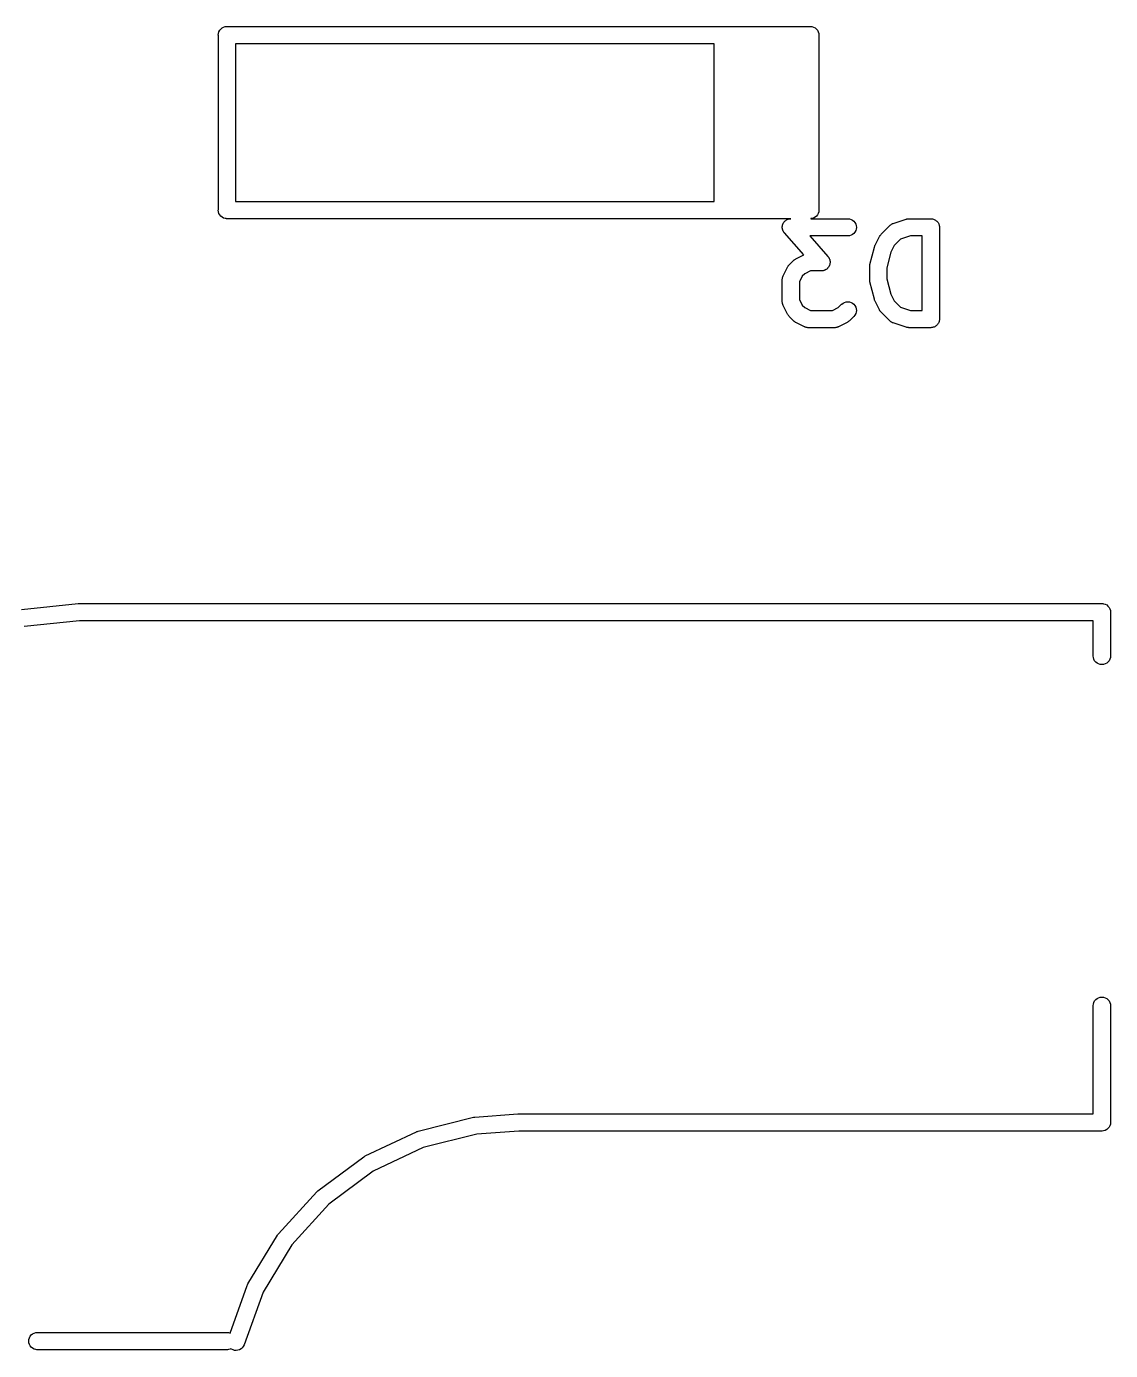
# Model space of a CAD drawing. Extents: x -13 to 127, y -89 to 15.
# Drawn here: x -4.29 to 5.16, y -75.65 to -64.11 of the extents above; entities that cross this region are included whole.
import ezdxf

# ---------------------------------------------------------------- set-up
doc = ezdxf.new("R2010")
doc.units = 0
doc.layers.add('BLACK', color=7, linetype='CONTINUOUS')

msp = doc.modelspace()

# ---------------------------------------------------------------- linework, layer by layer
at = {"layer": 'BLACK', "linetype": 'CONTINUOUS'}
for p, q in [((-2.59329, -64.1347), (-2.58187, -64.1253)), ((-2.58187, -64.1253), (-2.56884, -64.1184)), ((-2.56884, -64.1184), (-2.5547, -64.1141)), ((-2.5547, -64.1141), (-2.54367, -64.113)), ((-2.54367, -64.113), (-2.54, -64.1126)), ((-2.54, -64.1126), (-2.53632, -64.113)), ((-2.53632, -64.113), (1.77432, -64.113)), ((1.77432, -64.113), (1.778, -64.1126)), ((1.778, -64.1126), (1.78167, -64.113)), ((1.78167, -64.113), (1.90132, -64.113)), ((1.90132, -64.113), (1.905, -64.1126)), ((1.905, -64.1126), (1.90867, -64.113)), ((1.90867, -64.113), (2.02832, -64.113)), ((2.02832, -64.113), (2.032, -64.1126)), ((2.032, -64.1126), (2.03567, -64.113)), ((2.03567, -64.113), (2.15532, -64.113)), ((2.15532, -64.113), (2.159, -64.1126)), ((2.159, -64.1126), (2.16267, -64.113)), ((2.16267, -64.113), (2.28232, -64.113)), ((2.28232, -64.113), (2.286, -64.1126)), ((2.286, -64.1126), (2.28967, -64.113)), ((2.28967, -64.113), (2.40932, -64.113)), ((2.40932, -64.113), (2.413, -64.1126)), ((2.413, -64.1126), (2.41667, -64.113)), ((2.41667, -64.113), (2.53632, -64.113)), ((2.53632, -64.113), (2.54, -64.1126)), ((2.54, -64.1126), (2.54367, -64.113)), ((2.54367, -64.113), (2.5547, -64.1141)), ((2.5547, -64.1141), (2.56884, -64.1184)), ((2.56884, -64.1184), (2.58187, -64.1253)), ((2.58187, -64.1253), (2.59329, -64.1347)), ((-2.61536, -64.188), (-2.61391, -64.1733)), ((-2.615, -64.1917), (-2.61536, -64.188)), ((-2.615, -65.7083), (-2.615, -64.1917)), ((-2.61391, -64.1733), (-2.60962, -64.1592)), ((-2.60962, -64.1592), (-2.60266, -64.1461)), ((-2.60266, -64.1461), (-2.59329, -64.1347)), ((2.59329, -64.1347), (2.60266, -64.1461)), ((2.60266, -64.1461), (2.60962, -64.1592)), ((2.60962, -64.1592), (2.61391, -64.1733)), ((2.61391, -64.1733), (2.61536, -64.188)), ((2.61536, -64.188), (2.615, -64.1917)), ((2.615, -64.1917), (2.615, -65.7083)), ((-2.465, -64.263), (-2.465, -65.637)), ((1.703, -64.263), (-2.465, -64.263)), ((1.703, -65.637), (1.703, -64.263)), ((-2.61536, -65.712), (-2.615, -65.7083)), ((-2.61391, -65.7267), (-2.61536, -65.712)), ((-2.60962, -65.7408), (-2.61391, -65.7267)), ((-2.60266, -65.7539), (-2.60962, -65.7408)), ((-2.465, -65.637), (1.703, -65.637)), ((2.60962, -65.7408), (2.60266, -65.7539)), ((2.61391, -65.7267), (2.60962, -65.7408)), ((2.61536, -65.712), (2.61391, -65.7267)), ((2.615, -65.7083), (2.61536, -65.712)), ((-2.59329, -65.7653), (-2.60266, -65.7539)), ((-2.58187, -65.7747), (-2.59329, -65.7653)), ((-2.56884, -65.7816), (-2.58187, -65.7747)), ((-2.5547, -65.7859), (-2.56884, -65.7816)), ((-2.54588, -65.7868), (-2.5547, -65.7859)), ((-2.54463, -65.7869), (-2.54588, -65.7868)), ((-2.54367, -65.787), (-2.54463, -65.7869)), ((-2.54, -65.7874), (-2.54367, -65.787)), ((-2.53632, -65.787), (-2.54, -65.7874)), ((1.77432, -65.787), (-2.53632, -65.787)), ((1.778, -65.7874), (1.77432, -65.787)), ((1.78167, -65.787), (1.778, -65.7874)), ((1.90132, -65.787), (1.78167, -65.787)), ((1.905, -65.7874), (1.90132, -65.787)), ((1.90867, -65.787), (1.905, -65.7874)), ((2.02832, -65.787), (1.90867, -65.787)), ((2.032, -65.7874), (2.02832, -65.787)), ((2.03567, -65.787), (2.032, -65.7874)), ((2.15532, -65.787), (2.03567, -65.787)), ((2.159, -65.7874), (2.15532, -65.787)), ((2.16267, -65.787), (2.159, -65.7874)), ((2.28232, -65.787), (2.16267, -65.787)), ((2.286, -65.7874), (2.28232, -65.787)), ((2.28967, -65.787), (2.286, -65.7874)), ((2.37045, -65.787), (2.28967, -65.787)), ((2.29643, -65.8614), (2.2967, -65.8588)), ((2.29686, -65.8661), (2.29643, -65.8614)), ((2.29665, -65.8561), (2.29747, -65.8515)), ((2.2967, -65.8588), (2.29665, -65.8561)), ((2.29747, -65.8515), (2.29796, -65.8468)), ((2.29796, -65.8468), (2.29874, -65.8443)), ((2.29874, -65.8443), (2.2992, -65.8417)), ((2.2992, -65.8417), (2.3009, -65.8373)), ((2.3009, -65.8373), (2.30229, -65.8328)), ((2.30229, -65.8328), (2.30354, -65.8305)), ((2.30354, -65.8305), (2.30449, -65.8281)), ((2.30449, -65.8281), (2.30701, -65.8241)), ((2.30701, -65.8241), (2.30925, -65.82)), ((2.30925, -65.82), (2.31093, -65.8179)), ((2.31093, -65.8179), (2.31234, -65.8157)), ((2.31234, -65.8157), (2.31558, -65.8123)), ((2.31558, -65.8123), (2.31858, -65.8087)), ((2.31858, -65.8087), (2.32062, -65.807)), ((2.32062, -65.807), (2.32244, -65.8051)), ((2.32244, -65.8051), (2.32628, -65.8024)), ((2.32628, -65.8024), (2.32992, -65.7994)), ((2.32992, -65.7994), (2.33225, -65.7982)), ((2.33225, -65.7982), (2.3344, -65.7967)), ((2.3344, -65.7967), (2.33869, -65.7948)), ((2.33869, -65.7948), (2.34285, -65.7926)), ((2.34285, -65.7926), (2.34537, -65.7918)), ((2.34537, -65.7918), (2.34777, -65.7907)), ((2.34777, -65.7907), (2.35236, -65.7897)), ((2.35236, -65.7897), (2.35686, -65.7883)), ((2.35686, -65.7883), (2.35948, -65.7881)), ((2.35948, -65.7881), (2.36205, -65.7875)), ((2.36205, -65.7875), (2.36675, -65.7874)), ((2.36675, -65.7874), (2.37045, -65.787)), ((2.54588, -65.7868), (2.54465, -65.7869)), ((2.54465, -65.7869), (2.86667, -65.7869)), ((2.5547, -65.7859), (2.54588, -65.7868)), ((2.56884, -65.7816), (2.5547, -65.7859)), ((2.58187, -65.7747), (2.56884, -65.7816)), ((2.59329, -65.7653), (2.58187, -65.7747)), ((2.60266, -65.7539), (2.59329, -65.7653)), ((2.86667, -65.7869), (2.86771, -65.7869)), ((2.86771, -65.7869), (2.88226, -65.7885)), ((2.88226, -65.7885), (2.89621, -65.793)), ((2.89621, -65.793), (2.90904, -65.8)), ((2.90904, -65.8), (2.92025, -65.8094)), ((2.92025, -65.8094), (2.92942, -65.8208)), ((2.92942, -65.8208), (2.9362, -65.8338)), ((2.9362, -65.8338), (2.94034, -65.8478)), ((2.94166, -65.8624), (2.94013, -65.877)), ((2.94034, -65.8478), (2.94166, -65.8624)), ((3.15649, -65.9232), (3.23268, -65.847)), ((3.23268, -65.847), (3.23343, -65.8462)), ((3.23343, -65.8462), (3.23515, -65.8449)), ((3.23515, -65.8449), (3.23667, -65.8433)), ((3.23667, -65.8433), (3.24086, -65.8403)), ((3.24086, -65.8403), (3.24487, -65.8371)), ((3.24487, -65.8371), (3.24682, -65.8361)), ((3.24682, -65.8361), (3.24863, -65.8348)), ((3.24863, -65.8348), (3.25331, -65.8327)), ((3.25331, -65.8327), (3.25786, -65.8304)), ((3.25786, -65.8304), (3.25998, -65.8297)), ((3.25998, -65.8297), (3.262, -65.8288)), ((3.262, -65.8288), (3.37628, -65.7908)), ((3.37628, -65.7908), (3.37728, -65.7904)), ((3.37728, -65.7904), (3.3814, -65.7895)), ((3.3814, -65.7895), (3.38543, -65.7883)), ((3.38543, -65.7883), (3.38854, -65.788)), ((3.38854, -65.788), (3.39159, -65.7874)), ((3.39159, -65.7874), (3.3958, -65.7873)), ((3.3958, -65.7873), (3.4, -65.7869)), ((3.4, -65.7869), (3.59048, -65.7869)), ((3.59048, -65.7869), (3.59098, -65.7869)), ((3.59098, -65.7869), (3.591, -65.7869)), ((3.591, -65.7869), (3.59101, -65.7869)), ((3.59101, -65.7869), (3.59152, -65.7869)), ((3.59152, -65.7869), (3.59857, -65.7877)), ((3.59857, -65.7877), (3.60556, -65.7884)), ((3.60556, -65.7884), (3.60581, -65.7885)), ((3.60581, -65.7885), (3.60607, -65.7885)), ((3.60607, -65.7885), (3.61276, -65.7907)), ((3.61276, -65.7907), (3.61954, -65.7928)), ((3.61954, -65.7928), (3.61977, -65.7929)), ((3.61977, -65.7929), (3.62002, -65.793)), ((3.62002, -65.793), (3.62623, -65.7964)), ((3.62623, -65.7964), (3.63241, -65.7997)), ((3.63241, -65.7997), (3.63261, -65.7999)), ((3.63261, -65.7999), (3.63285, -65.8)), ((3.63285, -65.8), (3.63827, -65.8046)), ((3.63827, -65.8046), (3.64369, -65.8091)), ((3.64369, -65.8091), (3.64386, -65.8093)), ((3.64386, -65.8093), (3.64406, -65.8094)), ((3.64406, -65.8094), (3.64845, -65.8149)), ((3.64845, -65.8149), (3.65294, -65.8204)), ((3.65294, -65.8204), (3.65307, -65.8206)), ((3.65307, -65.8206), (3.65323, -65.8208)), ((3.65323, -65.8208), (3.65647, -65.827)), ((3.65647, -65.827), (3.65982, -65.8333)), ((3.65982, -65.8333), (3.65989, -65.8336)), ((3.65989, -65.8336), (3.66002, -65.8338)), ((3.66002, -65.8338), (3.66201, -65.8406)), ((3.66201, -65.8406), (3.66405, -65.8473)), ((3.66405, -65.8473), (3.66407, -65.8476)), ((3.66407, -65.8476), (3.66415, -65.8478)), ((3.66415, -65.8478), (3.66479, -65.8549)), ((3.66479, -65.8549), (3.66548, -65.8619)), ((3.66548, -65.8619), (3.66548, -66.6619)), ((2.29695, -65.8708), (2.29686, -65.8661)), ((2.29752, -65.8733), (2.29695, -65.8708)), ((2.29776, -65.876), (2.29752, -65.8733)), ((2.29908, -65.8805), (2.29776, -65.876)), ((2.30009, -65.8851), (2.29908, -65.8805)), ((2.30114, -65.8875), (2.30009, -65.8851)), ((2.30189, -65.89), (2.30114, -65.8875)), ((2.30407, -65.8942), (2.30189, -65.89)), ((2.30595, -65.8985), (2.30407, -65.8942)), ((2.30745, -65.9006), (2.30595, -65.8985)), ((2.30867, -65.903), (2.30745, -65.9006)), ((2.31162, -65.9066), (2.30867, -65.903)), ((2.3143, -65.9105), (2.31162, -65.9066)), ((2.31499, -65.9113), (2.3143, -65.9105)), ((2.48294, -66.1032), (2.31499, -65.9113)), ((2.86667, -65.9369), (2.53671, -65.9369)), ((2.53671, -65.9369), (2.69454, -66.1173)), ((2.88123, -65.9355), (2.86667, -65.9369)), ((2.89525, -65.9312), (2.88123, -65.9355)), ((2.90817, -65.9244), (2.89525, -65.9312)), ((2.91951, -65.9151), (2.90817, -65.9244)), ((2.92884, -65.9038), (2.91951, -65.9151)), ((2.93581, -65.891), (2.92884, -65.9038)), ((2.94013, -65.877), (2.93581, -65.891)), ((3.10435, -66.0188), (3.14244, -65.9426)), ((3.14244, -65.9426), (3.14291, -65.9417)), ((3.14291, -65.9417), (3.14521, -65.9382)), ((3.14521, -65.9382), (3.1472, -65.9345)), ((3.1472, -65.9345), (3.14918, -65.9321)), ((3.14918, -65.9321), (3.15088, -65.9294)), ((3.15088, -65.9294), (3.15381, -65.9264)), ((3.15381, -65.9264), (3.15649, -65.9232)), ((3.32623, -65.9656), (3.27116, -66.0206)), ((3.41217, -65.9369), (3.32623, -65.9656)), ((3.51548, -65.9369), (3.41217, -65.9369)), ((3.51548, -66.5869), (3.51548, -65.9369)), ((3.06057, -66.1866), (3.09867, -66.0342)), ((3.09867, -66.0342), (3.09893, -66.0332)), ((3.09893, -66.0332), (3.09905, -66.0329)), ((3.09905, -66.0329), (3.09911, -66.0325)), ((3.09911, -66.0325), (3.10161, -66.026)), ((3.10161, -66.026), (3.10404, -66.0195)), ((3.10404, -66.0195), (3.10422, -66.0192)), ((3.10422, -66.0192), (3.10435, -66.0188)), ((3.24219, -66.0786), (3.20833, -66.214)), ((3.27116, -66.0206), (3.24219, -66.0786)), ((2.30435, -66.2855), (2.34244, -66.2093)), ((2.34244, -66.2093), (2.34292, -66.2084)), ((2.34292, -66.2084), (2.34521, -66.2048)), ((2.34521, -66.2048), (2.3472, -66.2011)), ((2.3472, -66.2011), (2.34918, -66.1987)), ((2.34918, -66.1987), (2.35088, -66.1961)), ((2.35088, -66.1961), (2.35382, -66.1931)), ((2.35382, -66.1931), (2.35649, -66.1898)), ((2.35649, -66.1898), (2.39459, -66.1517)), ((2.39459, -66.1517), (2.39533, -66.151)), ((2.39533, -66.151), (2.39862, -66.1484)), ((2.39862, -66.1484), (2.40169, -66.1455)), ((2.40169, -66.1455), (2.40433, -66.1438)), ((2.40433, -66.1438), (2.40677, -66.1419)), ((2.40677, -66.1419), (2.41051, -66.1399)), ((2.41051, -66.1399), (2.41408, -66.1377)), ((2.41408, -66.1377), (2.48294, -66.1032)), ((2.69454, -66.1173), (2.69522, -66.1181)), ((2.69522, -66.1181), (2.69791, -66.1219)), ((2.69791, -66.1219), (2.70085, -66.1256)), ((2.70027, -66.2086), (2.6986, -66.2106)), ((2.70251, -66.2045), (2.70027, -66.2086)), ((2.70085, -66.1256), (2.70207, -66.1279)), ((2.70207, -66.1279), (2.70357, -66.1301)), ((2.70503, -66.2005), (2.70251, -66.2045)), ((2.70357, -66.1301), (2.70546, -66.1344)), ((2.70598, -66.198), (2.70503, -66.2005)), ((2.70546, -66.1344), (2.70763, -66.1386)), ((2.70723, -66.1957), (2.70598, -66.198)), ((2.70863, -66.1912), (2.70723, -66.1957)), ((2.70763, -66.1386), (2.70838, -66.1411)), ((2.70838, -66.1411), (2.70943, -66.1435)), ((2.71033, -66.1869), (2.70863, -66.1912)), ((2.70943, -66.1435), (2.71044, -66.1481)), ((2.71078, -66.1843), (2.71033, -66.1869)), ((2.71044, -66.1481), (2.71177, -66.1526)), ((2.71156, -66.1817), (2.71078, -66.1843)), ((2.71205, -66.1771), (2.71156, -66.1817)), ((2.71177, -66.1526), (2.712, -66.1552)), ((2.712, -66.1552), (2.71257, -66.1578)), ((2.71287, -66.1724), (2.71205, -66.1771)), ((2.71257, -66.1578), (2.71267, -66.1625)), ((2.71267, -66.1625), (2.71309, -66.1672)), ((2.71309, -66.1672), (2.71282, -66.1698)), ((2.71282, -66.1698), (2.71287, -66.1724)), ((3.05833, -66.2048), (3.05834, -66.2037)), ((3.05833, -66.319), (3.05833, -66.2048)), ((3.05834, -66.2037), (3.05849, -66.2024)), ((3.05842, -66.201), (3.05931, -66.1951)), ((3.05849, -66.2024), (3.05842, -66.201)), ((3.05931, -66.1951), (3.05997, -66.1892)), ((3.05997, -66.1892), (3.06038, -66.1879)), ((3.06038, -66.1879), (3.06057, -66.1866)), ((2.29643, -66.318), (2.29668, -66.3158)), ((2.29643, -66.319), (2.29643, -66.318)), ((2.29643, -66.5095), (2.29643, -66.319)), ((2.29663, -66.3136), (2.2975, -66.3085)), ((2.29668, -66.3158), (2.29663, -66.3136)), ((2.2975, -66.3085), (2.29807, -66.3035)), ((2.29807, -66.3035), (2.29873, -66.3014)), ((2.29873, -66.3014), (2.29911, -66.2992)), ((2.29911, -66.2992), (2.30095, -66.2944)), ((2.30095, -66.2944), (2.30249, -66.2895)), ((2.30249, -66.2895), (2.30356, -66.2876)), ((2.30356, -66.2876), (2.30435, -66.2855)), ((2.47116, -66.2873), (2.44643, -66.3368)), ((2.49205, -66.2664), (2.47116, -66.2873)), ((2.54151, -66.2417), (2.49205, -66.2664)), ((2.63809, -66.2417), (2.54151, -66.2417)), ((2.64278, -66.2412), (2.63809, -66.2417)), ((2.64748, -66.2411), (2.64278, -66.2412)), ((2.65004, -66.2405), (2.64748, -66.2411)), ((2.65266, -66.2402), (2.65004, -66.2405)), ((2.65716, -66.2389), (2.65266, -66.2402)), ((2.66175, -66.2378), (2.65716, -66.2389)), ((2.66416, -66.2368), (2.66175, -66.2378)), ((2.66667, -66.236), (2.66416, -66.2368)), ((2.67083, -66.2338), (2.66667, -66.236)), ((2.67512, -66.2319), (2.67083, -66.2338)), ((2.67727, -66.2304), (2.67512, -66.2319)), ((2.6796, -66.2291), (2.67727, -66.2304)), ((2.68325, -66.2262), (2.6796, -66.2291)), ((2.68709, -66.2235), (2.68325, -66.2262)), ((2.6889, -66.2215), (2.68709, -66.2235)), ((2.69094, -66.2199), (2.6889, -66.2215)), ((2.69394, -66.2163), (2.69094, -66.2199)), ((2.69718, -66.2129), (2.69394, -66.2163)), ((2.6986, -66.2106), (2.69718, -66.2129)), ((3.05846, -66.3204), (3.05833, -66.319)), ((3.05838, -66.3217), (3.05846, -66.3204)), ((3.05917, -66.3276), (3.05838, -66.3217)), ((3.20833, -66.214), (3.20833, -66.3098)), ((3.20833, -66.3098), (3.24219, -66.4453)), ((2.44643, -66.3368), (2.44643, -66.4918)), ((3.05976, -66.3336), (3.05917, -66.3276)), ((3.06015, -66.3349), (3.05976, -66.3336)), ((3.06032, -66.3362), (3.06015, -66.3349)), ((3.06057, -66.3372), (3.06032, -66.3362)), ((3.09867, -66.4896), (3.06057, -66.3372)), ((2.29664, -66.5117), (2.29643, -66.5095)), ((2.29656, -66.5139), (2.29664, -66.5117)), ((2.29736, -66.519), (2.29656, -66.5139)), ((2.29786, -66.5241), (2.29736, -66.519)), ((2.29849, -66.5262), (2.29786, -66.5241)), ((2.29884, -66.5284), (2.29849, -66.5262)), ((2.30061, -66.5332), (2.29884, -66.5284)), ((2.30209, -66.5381), (2.30061, -66.5332)), ((2.30312, -66.54), (2.30209, -66.5381)), ((2.30388, -66.5421), (2.30312, -66.54)), ((2.30435, -66.5431), (2.30388, -66.5421)), ((2.34244, -66.6193), (2.30435, -66.5431)), ((2.44643, -66.4918), (2.47116, -66.5413)), ((2.47116, -66.5413), (2.49205, -66.5622)), ((2.78414, -66.5622), (2.81363, -66.5327)), ((2.81363, -66.5327), (2.81438, -66.5319)), ((2.81438, -66.5319), (2.82582, -66.5228)), ((2.82582, -66.5228), (2.83881, -66.5161)), ((2.83881, -66.5161), (2.85287, -66.512)), ((2.85287, -66.512), (2.86745, -66.5107)), ((2.86745, -66.5107), (2.882, -66.5123)), ((2.882, -66.5123), (2.89597, -66.5167)), ((2.89597, -66.5167), (2.90882, -66.5237)), ((2.90882, -66.5237), (2.92007, -66.5331)), ((2.92007, -66.5331), (2.92928, -66.5444)), ((2.92928, -66.5444), (2.93611, -66.5574)), ((3.09878, -66.4899), (3.09867, -66.4896)), ((3.09884, -66.4903), (3.09878, -66.4899)), ((3.10124, -66.4968), (3.09884, -66.4903)), ((3.10359, -66.5034), (3.10124, -66.4968)), ((3.10376, -66.5037), (3.10359, -66.5034)), ((3.10388, -66.504), (3.10376, -66.5037)), ((3.10435, -66.505), (3.10388, -66.504)), ((3.14244, -66.5812), (3.10435, -66.505)), ((3.24219, -66.4453), (3.27116, -66.5032)), ((3.27116, -66.5032), (3.32623, -66.5583)), ((2.34469, -66.6228), (2.34244, -66.6193)), ((2.34662, -66.6266), (2.34469, -66.6228)), ((2.34857, -66.629), (2.34662, -66.6266)), ((2.35023, -66.6316), (2.34857, -66.629)), ((2.35313, -66.6347), (2.35023, -66.6316)), ((2.35575, -66.638), (2.35313, -66.6347)), ((2.35649, -66.6387), (2.35575, -66.638)), ((2.39459, -66.6768), (2.35649, -66.6387)), ((2.49205, -66.5622), (2.54151, -66.5869)), ((2.54151, -66.5869), (2.73467, -66.5869)), ((2.73467, -66.5869), (2.78414, -66.5622)), ((2.9197, -66.6387), (2.8816, -66.6768)), ((2.92899, -66.6274), (2.9197, -66.6387)), ((2.93591, -66.6145), (2.92899, -66.6274)), ((2.94019, -66.6005), (2.93591, -66.6145)), ((2.93611, -66.5574), (2.94029, -66.5714)), ((2.94167, -66.586), (2.94019, -66.6005)), ((2.94029, -66.5714), (2.94167, -66.586)), ((3.14468, -66.5847), (3.14244, -66.5812)), ((3.14662, -66.5885), (3.14468, -66.5847)), ((3.14857, -66.5909), (3.14662, -66.5885)), ((3.15023, -66.5936), (3.14857, -66.5909)), ((3.15313, -66.5966), (3.15023, -66.5936)), ((3.15575, -66.5999), (3.15313, -66.5966)), ((3.15649, -66.6007), (3.15575, -66.5999)), ((3.23268, -66.6768), (3.15649, -66.6007)), ((3.32623, -66.5583), (3.41217, -66.5869)), ((3.41217, -66.5869), (3.51548, -66.5869)), ((3.66468, -66.67), (3.66394, -66.677)), ((3.66547, -66.663), (3.66468, -66.67)), ((3.66548, -66.6619), (3.66547, -66.6624)), ((3.66547, -66.6624), (3.66547, -66.6624)), ((3.66547, -66.6624), (3.66547, -66.6624)), ((3.66547, -66.6624), (3.66547, -66.663)), ((2.39784, -66.6795), (2.39459, -66.6768)), ((2.40086, -66.6825), (2.39784, -66.6795)), ((2.40348, -66.6842), (2.40086, -66.6825)), ((2.4059, -66.6861), (2.40348, -66.6842)), ((2.40961, -66.6881), (2.4059, -66.6861)), ((2.41315, -66.6904), (2.40961, -66.6881)), ((2.41408, -66.6909), (2.41315, -66.6904)), ((2.49027, -66.729), (2.41408, -66.6909)), ((2.49233, -66.7298), (2.49027, -66.729)), ((2.49426, -66.7308), (2.49233, -66.7298)), ((2.49914, -66.7324), (2.49426, -66.7308)), ((2.50394, -66.7342), (2.49914, -66.7324)), ((2.50612, -66.7346), (2.50394, -66.7342)), ((2.50822, -66.7353), (2.50612, -66.7346)), ((2.5133, -66.7358), (2.50822, -66.7353)), ((2.51836, -66.7367), (2.5133, -66.7358)), ((2.52057, -66.7367), (2.51836, -66.7367)), ((2.52276, -66.7369), (2.52057, -66.7367)), ((2.52381, -66.7369), (2.52276, -66.7369)), ((2.75238, -66.7369), (2.52381, -66.7369)), ((2.75457, -66.7367), (2.75238, -66.7369)), ((2.75678, -66.7368), (2.75457, -66.7367)), ((2.76185, -66.736), (2.75678, -66.7368)), ((2.76695, -66.7355), (2.76185, -66.736)), ((2.76906, -66.7348), (2.76695, -66.7355)), ((2.77124, -66.7345), (2.76906, -66.7348)), ((2.77605, -66.7327), (2.77124, -66.7345)), ((2.78096, -66.7312), (2.77605, -66.7327)), ((2.78291, -66.7302), (2.78096, -66.7312)), ((2.78498, -66.7294), (2.78291, -66.7302)), ((2.78592, -66.729), (2.78498, -66.7294)), ((2.86211, -66.6909), (2.78592, -66.729)), ((2.86568, -66.6886), (2.86211, -66.6909)), ((2.86942, -66.6867), (2.86568, -66.6886)), ((2.87186, -66.6848), (2.86942, -66.6867)), ((2.8745, -66.6831), (2.87186, -66.6848)), ((2.87757, -66.6802), (2.8745, -66.6831)), ((2.88086, -66.6776), (2.87757, -66.6802)), ((2.8816, -66.6768), (2.88086, -66.6776)), ((3.23439, -66.6782), (3.23268, -66.6768)), ((3.23588, -66.6799), (3.23439, -66.6782)), ((3.24003, -66.6829), (3.23588, -66.6799)), ((3.24399, -66.6861), (3.24003, -66.6829)), ((3.24594, -66.6872), (3.24399, -66.6861)), ((3.24772, -66.6885), (3.24594, -66.6872)), ((3.25237, -66.6906), (3.24772, -66.6885)), ((3.25689, -66.693), (3.25237, -66.6906)), ((3.259, -66.6937), (3.25689, -66.693)), ((3.26101, -66.6946), (3.259, -66.6937)), ((3.262, -66.695), (3.26101, -66.6946)), ((3.37628, -66.7331), (3.262, -66.695)), ((3.38039, -66.734), (3.37628, -66.7331)), ((3.38441, -66.7353), (3.38039, -66.734)), ((3.38751, -66.7356), (3.38441, -66.7353)), ((3.39055, -66.7363), (3.38751, -66.7356)), ((3.39476, -66.7364), (3.39055, -66.7363)), ((3.39895, -66.7369), (3.39476, -66.7364)), ((3.4, -66.7369), (3.39895, -66.7369)), ((3.59048, -66.7369), (3.4, -66.7369)), ((3.59751, -66.7362), (3.59048, -66.7369)), ((3.60453, -66.7356), (3.59751, -66.7362)), ((3.60478, -66.7355), (3.60453, -66.7356)), ((3.60504, -66.7355), (3.60478, -66.7355)), ((3.61179, -66.7334), (3.60504, -66.7355)), ((3.61857, -66.7314), (3.61179, -66.7334)), ((3.6188, -66.7313), (3.61857, -66.7314)), ((3.61906, -66.7312), (3.6188, -66.7313)), ((3.6253, -66.7279), (3.61906, -66.7312)), ((3.63154, -66.7247), (3.6253, -66.7279)), ((3.63175, -66.7245), (3.63154, -66.7247)), ((3.63198, -66.7244), (3.63175, -66.7245)), ((3.63749, -66.7199), (3.63198, -66.7244)), ((3.64295, -66.7155), (3.63749, -66.7199)), ((3.64312, -66.7153), (3.64295, -66.7155)), ((3.64332, -66.7151), (3.64312, -66.7153)), ((3.64781, -66.7097), (3.64332, -66.7151)), ((3.65236, -66.7043), (3.64781, -66.7097)), ((3.65249, -66.704), (3.65236, -66.7043)), ((3.65265, -66.7038), (3.65249, -66.704)), ((3.656, -66.6977), (3.65265, -66.7038)), ((3.65941, -66.6915), (3.656, -66.6977)), ((3.65949, -66.6912), (3.65941, -66.6915)), ((3.65962, -66.691), (3.65949, -66.6912)), ((3.66171, -66.6842), (3.65962, -66.691)), ((3.66384, -66.6775), (3.66171, -66.6842)), ((3.66387, -66.6772), (3.66384, -66.6775)), ((3.66394, -66.677), (3.66387, -66.6772)), ((-4.32858, -69.1923), (-3.83557, -69.1405)), ((-3.83557, -69.1405), (-3.83453, -69.1404)), ((-3.83453, -69.1404), (-3.83125, -69.1404)), ((-3.83125, -69.1404), (-3.82799, -69.1401)), ((-3.82799, -69.1401), (-3.8138, -69.14)), ((-3.8138, -69.14), (-3.81367, -69.14)), ((-3.81367, -69.14), (5.07632, -69.14)), ((5.07632, -69.14), (5.08, -69.1396)), ((5.08, -69.1396), (5.08743, -69.1404)), ((5.08743, -69.1404), (5.0947, -69.1411)), ((5.0947, -69.1411), (5.10884, -69.1454)), ((5.10884, -69.1454), (5.12187, -69.1523)), ((5.12187, -69.1523), (5.13329, -69.1617)), ((5.13329, -69.1617), (5.14266, -69.1731)), ((5.14266, -69.1731), (5.14962, -69.1862)), ((5.14962, -69.1862), (5.15391, -69.2003)), ((5.15391, -69.2003), (5.15536, -69.215)), ((-3.82368, -69.29), (-4.30558, -69.3407)), ((-3.80974, -69.29), (-3.82368, -69.29)), ((5.005, -69.29), (-3.80974, -69.29)), ((5.005, -69.5997), (5.005, -69.29)), ((5.15536, -69.215), (5.155, -69.2187)), ((5.155, -69.2187), (5.155, -69.5997)), ((5.00609, -69.6107), (5.005, -69.5997)), ((5.01037, -69.6248), (5.00609, -69.6107)), ((5.01734, -69.6379), (5.01037, -69.6248)), ((5.02671, -69.6493), (5.01734, -69.6379)), ((5.03813, -69.6587), (5.02671, -69.6493)), ((5.05116, -69.6656), (5.03813, -69.6587)), ((5.0653, -69.6699), (5.05116, -69.6656)), ((5.08, -69.6714), (5.0653, -69.6699)), ((5.0947, -69.6699), (5.08, -69.6714)), ((5.10884, -69.6656), (5.0947, -69.6699)), ((5.12187, -69.6587), (5.10884, -69.6656)), ((5.13329, -69.6493), (5.12187, -69.6587)), ((5.14266, -69.6379), (5.13329, -69.6493)), ((5.14962, -69.6248), (5.14266, -69.6379)), ((5.15391, -69.6107), (5.14962, -69.6248)), ((5.155, -69.5997), (5.15391, -69.6107)), ((5.005, -72.6403), (5.00609, -72.6293)), ((5.005, -73.585), (5.005, -72.6403)), ((5.00609, -72.6293), (5.01038, -72.6152)), ((5.01038, -72.6152), (5.01734, -72.6021)), ((5.01734, -72.6021), (5.02671, -72.5907)), ((5.02671, -72.5907), (5.03813, -72.5813)), ((5.03813, -72.5813), (5.05116, -72.5744)), ((5.05116, -72.5744), (5.0653, -72.5701)), ((5.0653, -72.5701), (5.08, -72.5686)), ((5.08, -72.5686), (5.0947, -72.5701)), ((5.0947, -72.5701), (5.10884, -72.5744)), ((5.10884, -72.5744), (5.12187, -72.5813)), ((5.12187, -72.5813), (5.13329, -72.5907)), ((5.13329, -72.5907), (5.14266, -72.6021)), ((5.14266, -72.6021), (5.14962, -72.6152)), ((5.14962, -72.6152), (5.15391, -72.6293)), ((5.15391, -72.6293), (5.155, -72.6403)), ((5.155, -72.6403), (5.155, -73.6563)), ((-0.38086, -73.6131), (-0.00641, -73.5853)), ((-0.00641, -73.5853), (-0.00367, -73.585)), ((-0.00367, -73.585), (5.005, -73.585)), ((-0.87437, -73.7359), (-0.39358, -73.6151)), ((-0.39358, -73.6151), (-0.39256, -73.6149)), ((-0.39256, -73.6149), (-0.38669, -73.6141)), ((-0.38669, -73.6141), (-0.38086, -73.6131)), ((5.14266, -73.7019), (5.13329, -73.7133)), ((5.14962, -73.6888), (5.14266, -73.7019)), ((5.15391, -73.6747), (5.14962, -73.6888)), ((5.15536, -73.66), (5.15391, -73.6747)), ((5.155, -73.6563), (5.15536, -73.66)), ((-1.33633, -73.9526), (-0.88815, -73.7408)), ((-0.88815, -73.7408), (-0.88814, -73.7408)), ((-0.88814, -73.7408), (-0.8872, -73.7404)), ((-0.8872, -73.7404), (-0.88075, -73.7382)), ((-0.88075, -73.7382), (-0.87437, -73.7359)), ((-0.36331, -73.7622), (-0.8307, -73.8796)), ((0.00278, -73.735), (-0.36331, -73.7622)), ((5.07632, -73.735), (0.00278, -73.735)), ((5.08, -73.7354), (5.07632, -73.735)), ((5.08367, -73.735), (5.08, -73.7354)), ((5.0947, -73.7339), (5.08367, -73.735)), ((5.10884, -73.7296), (5.0947, -73.7339)), ((5.12187, -73.7227), (5.10884, -73.7296)), ((5.13329, -73.7133), (5.12187, -73.7227)), ((-0.8307, -73.8796), (-1.26559, -74.0851)), ((-1.7474, -74.255), (-1.3489, -73.9602)), ((-1.3489, -73.9602), (-1.34889, -73.9602)), ((-1.34889, -73.9602), (-1.34888, -73.9602)), ((-1.34888, -73.9602), (-1.34805, -73.9595)), ((-1.34805, -73.9595), (-1.3422, -73.9561)), ((-1.3422, -73.9561), (-1.33633, -73.9526)), ((-1.26559, -74.0851), (-1.65227, -74.3712)), ((-2.0919, -74.6314), (-1.75826, -74.2648)), ((-1.75826, -74.2648), (-1.75826, -74.2648)), ((-1.75826, -74.2648), (-1.75825, -74.2648)), ((-1.75825, -74.2648), (-1.75755, -74.264)), ((-1.75755, -74.264), (-1.75246, -74.2596)), ((-1.75246, -74.2596), (-1.7474, -74.255)), ((-1.65227, -74.3712), (-1.97601, -74.727)), ((-2.35673, -75.0676), (-2.10066, -74.6432)), ((-1.97601, -74.727), (-2.2245, -75.1388)), ((-2.10066, -74.6432), (-2.10065, -74.6432)), ((-2.10065, -74.6432), (-2.1001, -74.6423)), ((-2.10065, -74.6432), (-2.10065, -74.6432)), ((-2.1001, -74.6423), (-2.09598, -74.6369)), ((-2.09598, -74.6369), (-2.0919, -74.6314)), ((-2.51292, -75.4948), (-2.36303, -75.0809)), ((-2.36303, -75.0808), (-2.36267, -75.0799)), ((-2.36303, -75.0809), (-2.36303, -75.0808)), ((-2.36303, -75.0809), (-2.36303, -75.0809)), ((-2.36267, -75.0799), (-2.35966, -75.0738)), ((-2.35966, -75.0738), (-2.35673, -75.0676)), ((-2.2245, -75.1388), (-2.39075, -75.598)), ((-4.26636, -75.565), (-4.26491, -75.5503)), ((-4.26491, -75.5503), (-4.26063, -75.5362)), ((-4.26063, -75.5362), (-4.25366, -75.5231)), ((-4.25366, -75.5231), (-4.24429, -75.5117)), ((-4.24429, -75.5117), (-4.23287, -75.5023)), ((-4.23287, -75.5023), (-4.21984, -75.4954)), ((-4.21984, -75.4954), (-4.2057, -75.4911)), ((-4.2057, -75.4911), (-4.19468, -75.49)), ((-4.19468, -75.49), (-2.53632, -75.49)), ((-2.53632, -75.49), (-2.5253, -75.4911)), ((-2.5253, -75.4911), (-2.51292, -75.4948)), ((-4.26491, -75.5797), (-4.26636, -75.565)), ((-4.26063, -75.5938), (-4.26491, -75.5797)), ((-4.25366, -75.6069), (-4.26063, -75.5938)), ((-4.24429, -75.6183), (-4.25366, -75.6069)), ((-4.23287, -75.6277), (-4.24429, -75.6183)), ((-4.21984, -75.6346), (-4.23287, -75.6277)), ((-4.2057, -75.6389), (-4.21984, -75.6346)), ((-4.19468, -75.64), (-4.2057, -75.6389)), ((-2.53632, -75.64), (-4.19468, -75.64)), ((-2.5253, -75.6389), (-2.53632, -75.64)), ((-2.51116, -75.6346), (-2.5253, -75.6389)), ((-2.5063, -75.632), (-2.51116, -75.6346)), ((-2.50046, -75.6364), (-2.5063, -75.632)), ((-2.48729, -75.6428), (-2.50046, -75.6364)), ((-2.47313, -75.6466), (-2.48729, -75.6428)), ((-2.45852, -75.6474), (-2.47313, -75.6466)), ((-2.44402, -75.6455), (-2.45852, -75.6474)), ((-2.43017, -75.6407), (-2.44402, -75.6455)), ((-2.4175, -75.6334), (-2.43017, -75.6407)), ((-2.40651, -75.6237), (-2.4175, -75.6334)), ((-2.3976, -75.6121), (-2.40651, -75.6237)), ((-2.39111, -75.599), (-2.3976, -75.6121)), ((-2.39075, -75.598), (-2.39111, -75.599))]:
    msp.add_line(p, q, dxfattribs=at)

doc.saveas('drawing.dxf')
